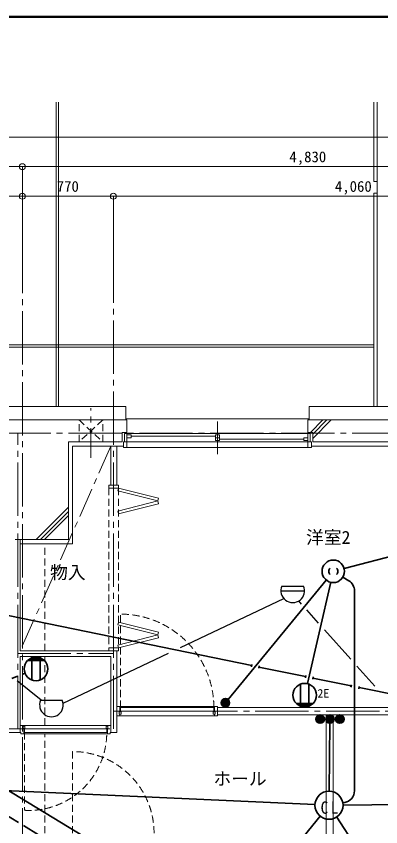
# Model space of a CAD drawing. Units: millimetres at full size, sheet at 1:50; details may follow other scales. Extents: x -9674 to 9699, y -6794 to 6791.
# Drawn here: x 1866 to 4950, y -56 to 6791 of the extents above; entities that cross this region are included whole.
import ezdxf
from ezdxf.enums import TextEntityAlignment as Align

# ---------------------------------------------------------------- set-up
doc = ezdxf.new("R2010")
doc.units = ezdxf.units.MM
doc.header["$LTSCALE"] = 50
doc.header["$PDMODE"] = 32
doc.header["$PDSIZE"] = 50
for name, pattern in [('CHAIN1', [8, 5, -1, 1, -1]), ('CHAIN2', [12, 9, -1, 1, -1]), ('DASHED1', [1.8, 1.2, -0.6]), ('DASHED3', [4, 3, -1])]:
    doc.linetypes.add(name, pattern=pattern)
for name, color, linetype, lineweight in [('0-0_図面枠', 7, 'Continuous', 9), ('1-0_芯', 134, 'CHAIN2', 9), ('1-1_躯体', 134, 'Continuous', 9), ('1-2_間仕切', 134, 'Continuous', 9), ('1-3_建具', 134, 'Continuous', 9), ('1-5_設備', 134, 'Continuous', 9), ('1-6_ﾊﾞﾙｺﾆｰ・階段', 134, 'Continuous', 9), ('1-7_その他', 134, 'DASHED1', 9), ('1-8_ハッチ', 134, 'Continuous', 9), ('1-B_寸法', 134, 'Continuous', 9), ('1-C_梁', 134, 'DASHED1', 9), ('2-0_芯', 2, 'Continuous', 35), ('2-E', 2, 'Continuous', 35), ('3-3', 1, 'Continuous', 25), ('3-E', 3, 'Continuous', 35)]:
    doc.layers.add(name, color=color, linetype=linetype, lineweight=lineweight)
doc.layers.add('1-A_文字', color=134, linetype='Continuous')
doc.styles.add('ＭＳ ゴシック', font='')
doc.styles.get('ＭＳ ゴシック').set_extended_font_data('MS Gothic')

msp = doc.modelspace()

# ---------------------------------------------------------------- linework, layer by layer
at = {"layer": '0-0_図面枠'}
for p, q in [((9697.16, 6789.66), (-9672.16, 6789.66)), ((9695.4, 6787.9), (-9670.4, 6787.9)), ((-9668.64, 6786.14), (9693.64, 6786.14)), ((9691.87, 6784.38), (-9666.87, 6784.38)), ((9690.11, 6782.61), (-9665.11, 6782.61)), ((9688.35, 6780.85), (-9663.35, 6780.85))]:
    msp.add_line(p, q, dxfattribs=at)
msp.add_lwpolyline([(9698.92, -6793.93), (9698.92, 6791.43), (-9673.92, 6791.43)], dxfattribs=at)
at = {"layer": '1-0_芯'}
for p, q in [((1917.5, -3949.49), (1917.5, 4520.51)), ((2687.5, 770.51), (2687.5, 4520.51)), ((-8492.5, 3270.51), (8517.5, 3270.51)), ((1878.5, 770.51), (1878.5, 3270.51)), ((1878.5, 1407.01), (2687.5, 1407.01)), ((2687.5, 920.51), (8517.5, 920.51)), ((-892.5, 770.51), (2687.5, 770.51))]:
    msp.add_line(p, q, dxfattribs=at)
at = {"layer": '1-1_躯体'}
for p, q in [((1132.5, 3380.51), (2802.5, 3380.51)), ((2802.5, 3275.51), (2802.5, 3380.51)), ((4332.5, 3380.51), (6807.5, 3380.51)), ((4332.5, 3275.51), (4332.5, 3380.51)), ((2760.5, 3275.51), (2802.5, 3275.51)), ((2760.5, 3195.51), (2760.5, 3275.51)), ((4374.5, 3275.51), (4332.5, 3275.51)), ((4374.5, 3195.51), (4374.5, 3275.51)), ((2307.5, 3195.51), (2760.5, 3195.51)), ((2307.5, 2370.51), (2307.5, 3195.51)), ((4374.5, 3195.51), (6357.5, 3195.51)), ((1857.5, 2370.51), (2307.5, 2370.51))]:
    msp.add_line(p, q, dxfattribs=at)
at = {"layer": '1-2_間仕切'}
for p, q in [((2666.5, 3160.51), (2666.5, 2830.51)), ((2717.5, 2830.51), (2717.5, 3160.51)), ((1899.5, 2370.51), (1899.5, 1430.51)), ((2717.5, 1430.51), (1899.5, 1430.51)), ((1899.5, 1383.51), (1899.5, 740.51)), ((2666.5, 1383.51), (1899.5, 1383.51)), ((2666.5, 1383.51), (2666.5, 740.51)), ((2717.5, 740.51), (2717.5, 1430.51)), ((5552.5, 951.51), (3567.5, 951.51)), ((5552.5, 890.51), (3567.5, 890.51)), ((1003.5, 740.51), (1887.5, 740.51)), ((1904.5, 740.51), (1848.5, 740.51)), ((2717.5, 740.51), (2661.5, 740.51))]:
    msp.add_line(p, q, dxfattribs=at)
at = {"layer": '1-3_建具'}
for p, q in [((2792.5, 3380.51), (2792.5, 3495.51)), ((4342.5, 3380.51), (4342.5, 3495.51)), ((2792.5, 3390.51), (4342.5, 3390.51)), ((3567.5, 3368.99), (3567.5, 3092.03)), ((2782.5, 3265.51), (2817.5, 3265.51)), ((2782.5, 3265.51), (2782.5, 3195.51)), ((2802.5, 3195.51), (2802.5, 3265.51)), ((2837.5, 3254.51), (2802.5, 3254.51)), ((2837.5, 3230.51), (2802.5, 3230.51)), ((4317.5, 3265.51), (2817.5, 3265.51)), ((2837.5, 3254.51), (2837.5, 3230.51)), ((3550, 3242.51), (2837.5, 3242.51)), ((3585, 3254.51), (3550, 3254.51)), ((3585, 3230.51), (3550, 3230.51)), ((3585, 3206.51), (3585, 3254.51)), ((3585, 3218.51), (4297.5, 3218.51)), ((4297.5, 3206.51), (4297.5, 3230.51)), ((4297.5, 3230.51), (4332.5, 3230.51)), ((4352.5, 3265.51), (4317.5, 3265.51)), ((4332.5, 3195.51), (4332.5, 3265.51)), ((4352.5, 3265.51), (4352.5, 3195.51)), ((2772.5, 3195.51), (2802.5, 3195.51)), ((2772.5, 3148.51), (2772.5, 3195.51)), ((2802.5, 3148.51), (2802.5, 3195.51)), ((2817.5, 3195.51), (2802.5, 3195.51)), ((4317.5, 3195.51), (2817.5, 3195.51)), ((4297.5, 3206.51), (4332.5, 3206.51)), ((4317.5, 3195.51), (4332.5, 3195.51)), ((4362.5, 3195.51), (4332.5, 3195.51)), ((4332.5, 3148.51), (4332.5, 3195.51)), ((4362.5, 3148.51), (4362.5, 3195.51)), ((2772.5, 3148.51), (2802.5, 3148.51)), ((2802.5, 3148.51), (4332.5, 3148.51)), ((4362.5, 3148.51), (4332.5, 3148.51)), ((2730, 2830.51), (2650, 2830.51)), ((2730, 2805.51), (2730, 2830.51)), ((2723.94, 2781.26), (2730, 2805.51)), ((2723.94, 2781.26), (3063.49, 2696.37)), ((3069.55, 2720.62), (2730, 2805.51)), ((2723.94, 2611.48), (3063.49, 2696.37)), ((3069.55, 2672.12), (2730, 2587.23)), ((3063.49, 2696.37), (3069.55, 2720.62)), ((3063.49, 2696.37), (3069.55, 2672.12)), ((2723.94, 2611.48), (2730, 2587.23)), ((2723.94, 1649.54), (2730, 1673.79)), ((2723.94, 1649.54), (3063.49, 1564.65)), ((3069.55, 1588.9), (2730, 1673.79)), ((3063.49, 1564.65), (3069.55, 1588.9)), ((2723.94, 1479.76), (3063.49, 1564.65)), ((3069.55, 1540.4), (2730, 1455.51)), ((3063.49, 1564.65), (3069.55, 1540.4)), ((2730, 1455.51), (2650, 1455.51)), ((2650, 1430.51), (2650, 1455.51)), ((2723.94, 1479.76), (2730, 1455.51)), ((2730, 1430.51), (2730, 1455.51)), ((2730, 1430.51), (2650, 1430.51)), ((2742.5, 915.51), (2742.5, 960.51)), ((3567.5, 960.51), (3542.5, 960.51)), ((3567.5, 960.51), (3567.5, 880.51)), ((2737.5, 915.51), (2737.5, 895.51)), ((2737.5, 915.51), (2752.5, 915.51)), ((2737.5, 895.51), (2752.5, 895.51)), ((2742.5, 895.51), (2742.5, 880.51)), ((2747.5, 950.51), (2747.5, 920.51)), ((3537.5, 950.51), (2747.5, 950.51)), ((2747.5, 920.51), (3537.5, 920.51)), ((2752.5, 915.51), (2752.5, 895.51)), ((3532.5, 915.51), (3532.5, 895.51)), ((3547.5, 915.51), (3532.5, 915.51)), ((3532.5, 895.51), (3547.5, 895.51)), ((3537.5, 920.51), (3537.5, 950.51)), ((3542.5, 895.51), (3542.5, 880.51)), ((3547.5, 895.51), (3547.5, 915.51)), ((2742.5, 880.51), (2717.5, 880.51)), ((2742.5, 880.51), (3542.5, 880.51)), ((3567.5, 880.51), (3542.5, 880.51)), ((1929.5, 800.51), (1899.5, 800.51)), ((1924.5, 795.51), (1939.5, 795.51)), ((1924.5, 775.51), (1924.5, 795.51)), ((1924.5, 775.51), (1939.5, 775.51)), ((1929.5, 800.51), (1929.5, 795.51)), ((2636.5, 800.51), (1929.5, 800.51)), ((1929.5, 775.51), (1929.5, 730.51)), ((1934.5, 740.51), (1934.5, 770.51)), ((1934.5, 770.51), (2631.5, 770.51)), ((1939.5, 775.51), (1939.5, 795.51)), ((2626.5, 775.51), (2626.5, 795.51)), ((2641.5, 795.51), (2626.5, 795.51)), ((2641.5, 775.51), (2626.5, 775.51)), ((2631.5, 740.51), (2631.5, 770.51)), ((2636.5, 800.51), (2666.5, 800.51)), ((2636.5, 800.51), (2636.5, 795.51)), ((2636.5, 775.51), (2636.5, 730.51)), ((2641.5, 775.51), (2641.5, 795.51)), ((1904.5, 740.51), (1904.5, 730.51)), ((1929.5, 730.51), (1904.5, 730.51)), ((1929.5, 730.51), (2636.5, 730.51)), ((2631.5, 740.51), (1934.5, 740.51)), ((2636.5, 730.51), (2661.5, 730.51)), ((2661.5, 740.51), (2661.5, 730.51))]:
    msp.add_line(p, q, dxfattribs=at)
at = {"layer": '1-3_建具', "linetype": 'DASHED1'}
for p, q in [((2650, 2805.51), (2650, 1455.51)), ((2730, 2805.51), (2730, 1455.51)), ((2747.5, 950.51), (2747.5, 1740.51)), ((1934.5, 740.51), (1934.5, 83.67)), ((2342.5, -109.49), (2342.5, 579.51))]:
    msp.add_line(p, q, dxfattribs=at)
at = {"layer": '1-3_建具'}
for points in [[(3585, 3206.51), (3550, 3206.51), (3550, 3254.51)], [(2730, 2805.51), (2650, 2805.51), (2650, 2830.51)], [(2742.5, 960.51), (2717.5, 960.51), (2717.5, 880.51)], [(3542.5, 915.51), (3542.5, 960.51), (2742.5, 960.51)]]:
    msp.add_lwpolyline(points, dxfattribs=at)
at = {"layer": '1-3_建具', "linetype": 'DASHED1'}
for centre, radius, start, end in [((2747.5, 950.51), 790, 0, 90), ((1973.5, 740.51), 658, 266.60206, 0), ((2342.5, -109.49), 689, 0, 90)]:
    msp.add_arc(centre, radius, start, end, dxfattribs=at)
at = {"layer": '1-5_設備'}
for p, q in [((4487.5, -569.49), (4487.5, 890.51)), ((4547.5, -569.49), (4547.5, 890.51))]:
    msp.add_line(p, q, dxfattribs=at)
at = {"layer": '1-6_ﾊﾞﾙｺﾆｰ・階段'}
for p, q in [((2203.5, 3495.51), (2203.5, 6066.13)), ((2223.5, 3495.51), (2223.5, 6066.13)), ((4889.5, 5395.51), (4889.5, 6066.13)), ((4919.5, 3495.51), (4919.5, 6066.13)), ((4919.5, 5395.51), (4889.5, 5395.51)), ((4919.5, 5295.51), (4889.5, 5295.51)), ((4889.5, 3495.51), (4889.5, 5295.51)), ((-6242.5, 4015.51), (4889.5, 4015.51)), ((-6242.5, 3995.51), (4889.5, 3995.51)), ((1142.5, 3495.51), (2792.5, 3495.51)), ((4342.5, 3495.51), (6807.5, 3495.51))]:
    msp.add_line(p, q, dxfattribs=at)
at = {"layer": '1-7_その他', "linetype": 'CHAIN1'}
for p, q in [((2497.5, 3060.51), (2497.5, 3480.51)), ((2666.5, 3160.51), (1899.5, 1430.51))]:
    msp.add_line(p, q, dxfattribs=at)
at = {"layer": '1-7_その他'}
for p, q in [((2397.5, 3195.51), (2397.5, 3380.51)), ((2397.5, 3380.51), (2597.5, 3195.51)), ((2597.5, 3380.51), (2397.5, 3195.51)), ((2597.5, 3195.51), (2597.5, 3380.51))]:
    msp.add_line(p, q, dxfattribs=at)
at = {"layer": '1-8_ハッチ'}
for p, q in [((4353.8, 3275.51), (4458.8, 3380.51)), ((4374.5, 3225.5), (4529.51, 3380.51)), ((4374.5, 3260.86), (4494.15, 3380.51)), ((2342.5, 3160.51), (2772.5, 3160.51)), ((2342.5, 2335.51), (2342.5, 3160.51)), ((4362.5, 3160.51), (6322.5, 3160.51)), ((2034.58, 2370.51), (2307.5, 2643.43)), ((2069.94, 2370.51), (2307.5, 2608.07)), ((2105.29, 2370.51), (2307.5, 2572.72)), ((1899.5, 2335.51), (2342.5, 2335.51))]:
    msp.add_line(p, q, dxfattribs=at)
at = {"layer": '1-B_寸法'}
for p, q in [((-6752.5, 5770.51), (6747.5, 5770.51)), ((-3032.5, 5520.51), (1917.5, 5520.51)), ((1917.5, 5520.51), (6747.5, 5520.51)), ((1917.5, 5520.51), (1917.5, 4520.51)), ((-892.5, 5270.51), (1917.5, 5270.51)), ((1917.5, 5270.51), (2687.5, 5270.51)), ((2687.5, 5270.51), (6747.5, 5270.51)), ((2687.5, 5270.51), (2687.5, 4520.51))]:
    msp.add_line(p, q, dxfattribs=at)
for p in [(1917.5, 5520.51), (1917.5, 5270.51), (2687.5, 5270.51)]:
    msp.add_point(p, dxfattribs=at)
at = {"layer": '1-C_梁'}
for p, q in [((2107.5, 1430.51), (2107.5, 2335.51)), ((2107.5, 800.51), (2107.5, 1383.51)), ((2107.5, -109.49), (2107.5, 730.51))]:
    msp.add_line(p, q, dxfattribs=at)
at = {"layer": '2-0_芯'}
for p, q in [((6118.05, 2510.68), (4639.63, 2126.15)), ((3657.9, 1019.71), (4487.38, 2028.85)), ((4328.35, 1153.41), (4526.3, 2009.68)), ((4678.45, 2023.26), (4629.01, 2053.12)), ((4726.75, 1937.66), (4726.75, 248.29)), ((1998.18, 1371.83), (1998.18, 1184.44)), ((2008.86, 1375.15), (2057.5, 1375.15)), ((2068.18, 1371.83), (2068.18, 1184.44)), ((1961.77, 1348.15), (2104.6, 1348.15)), ((1964.84, 1351.16), (2101.52, 1351.16)), ((1971.87, 1357.15), (2094.49, 1357.15)), ((1980.5, 1363.16), (2085.86, 1363.16)), ((1991.72, 1369.16), (2074.65, 1369.16)), ((4270.82, 962.26), (4270.82, 1149.65)), ((4340.82, 962.26), (4340.82, 1149.65)), ((3671.04, 991.89), (3599.03, 991.89)), ((3669.74, 1001.49), (3600.33, 1001.49)), ((3669.74, 982.29), (3600.33, 982.29)), ((3665.49, 1011.09), (3604.57, 1011.09)), ((3665.49, 972.69), (3604.57, 972.69)), ((3656.64, 1020.7), (3613.43, 1020.7)), ((3656.64, 963.08), (3613.43, 963.08)), ((4377.23, 985.94), (4234.4, 985.94)), ((4374.16, 982.94), (4237.48, 982.94)), ((4367.13, 976.94), (4244.51, 976.94)), ((4358.5, 970.94), (4253.14, 970.94)), ((4347.28, 964.94), (4264.35, 964.94)), ((4330.14, 958.94), (4281.5, 958.94)), ((4436.17, 890.29), (4436.17, 818.27)), ((4519.52, 890.29), (4519.52, 818.27)), ((4602.87, 890.29), (4602.87, 818.27)), ((4407.36, 875.89), (4407.36, 832.68)), ((4416.97, 884.74), (4416.97, 823.82)), ((4426.57, 888.98), (4426.57, 819.58)), ((4445.77, 888.98), (4445.77, 819.58)), ((4455.37, 884.74), (4455.37, 823.82)), ((4464.98, 875.89), (4464.98, 832.68)), ((4490.71, 875.89), (4490.71, 832.68)), ((4500.32, 884.74), (4500.32, 823.82)), ((4509.92, 888.98), (4509.92, 819.58)), ((4529.12, 888.98), (4529.12, 819.58)), ((4538.72, 884.74), (4538.72, 823.82)), ((4548.32, 875.89), (4548.32, 832.68)), ((4574.06, 875.89), (4574.06, 832.68)), ((4583.66, 884.74), (4583.66, 823.82)), ((4593.27, 888.98), (4593.27, 819.58)), ((4612.47, 888.98), (4612.47, 819.58)), ((4622.07, 884.74), (4622.07, 823.82)), ((4631.67, 875.89), (4631.67, 832.68)), ((4519.52, 818.27), (4512.67, 244.82)), ((4392.6, 131.46), (730.41, 298.2)), ((4644.34, 149.85), (4628.17, 146.96)), ((4630.01, 127.4), (5927.58, 142.03)), ((4095.98, -384.69), (4436.32, 33.9)), ((4872.05, -425.45), (4576.27, 26.67))]:
    msp.add_line(p, q, dxfattribs=at)
at = {"layer": '2-0_芯', "linetype": 'CHAIN1'}
msp.add_line((1177.69, 941.48), (1940.11, 1241.51), dxfattribs=at)
at = {"layer": '2-0_芯'}
for centre, radius in [((2033.18, 1278.14), 100.02), ((4305.82, 1055.96), 100.02), ((3635.03, 991.89), 36.01), ((4436.17, 854.28), 36.01), ((4519.52, 854.28), 36.01), ((4602.87, 854.28), 36.01)]:
    msp.add_circle(centre, radius, dxfattribs=at)
for centre, start, end in [((4626.75, 1937.66), 360, 58.86802), ((4626.75, 248.29), 280.13443, 0)]:
    msp.add_arc(centre, 100, start, end, dxfattribs=at)
at = {"layer": '2-E'}
for centre, radius in [((4547.7, 2102.24), 95), ((4511.25, 126.06), 118.77)]:
    msp.add_circle(centre, radius, dxfattribs=at)
for centre, start, end in [((4547.77, 2102.24), 134.60828, 225.39175), ((4547.62, 2102.24), 314.60828, 45.39175)]:
    msp.add_arc(centre, 38.07, start, end, dxfattribs=at)
at = {"layer": '3-3'}
for p, q in [((4104.7, 1937.85), (4304.74, 1937.85)), ((4113.03, 1977.86), (4296.4, 1977.86)), ((3256.57, 1459.68), (4129.27, 1872.18)), ((4278.73, 1825.25), (4255.2, 1851.51)), ((4422.27, 1665.07), (4322.68, 1776.21)), ((4696.03, 1359.56), (4472.64, 1608.85)), ((2262.42, 989.78), (3154.46, 1411.42)), ((4898.72, 1133.37), (4748.03, 1301.54)), ((2076.95, 1013.17), (1873.57, 1177.18)), ((2072.09, 1013.17), (2255.46, 1013.17))]:
    msp.add_line(p, q, dxfattribs=at)
for centre in [(4204.72, 1937.86), (2163.78, 973.17)]:
    msp.add_arc(centre, 100.03, 156.4305, 23.56947, dxfattribs=at)
at = {"layer": '3-E'}
for p, q in [((-1461.18, 2229.75), (2507.34, -179.44)), ((3857.3, 1306.52), (1114.75, 1867.74)), ((3855.29, 1296.72), (3859.3, 1316.31)), ((3917, 1284.09), (3921.01, 1303.69)), ((3919, 1293.89), (4313.77, 1213.1)), ((4311.77, 1203.31), (4315.78, 1222.9)), ((4373.64, 1190.65), (4377.65, 1210.24)), ((4375.64, 1200.44), (4698.3, 1134.42)), ((4696.29, 1124.62), (4700.3, 1144.21)), ((4763.29, 1110.91), (4767.3, 1130.5)), ((5402.27, 990.36), (4765.3, 1120.71))]:
    msp.add_line(p, q, dxfattribs=at)
at = {"layer": '3-E', "linetype": 'DASHED3'}
msp.add_line((6330.95, -2714.55), (1444.01, 247.15), dxfattribs=at)

# ---------------------------------------------------------------- texts
at = {"layer": '1-A_文字', "style": 'ＭＳ ゴシック'}
for s, p in [('洋室2', (4317.6, 2301.33)), ('物入', (2152.21, 2005.08)), ('ホール', (3533.92, 262.47))]:
    msp.add_text(s, height=110, dxfattribs=at).set_placement(p, align=Align.BOTTOM_LEFT)
at = {"layer": '1-B_寸法', "style": 'ＭＳ ゴシック'}
for s, p in [('4,830', (4176.25, 5530.51)), ('770', (2208.75, 5280.51)), ('4,060', (4561.25, 5280.51))]:
    msp.add_text(s, height=91.64, dxfattribs=at).set_placement(p, align=Align.BOTTOM_LEFT)
at = {"layer": '2-0_芯', "color": 7, "style": 'ＭＳ ゴシック'}
msp.add_text('2E', height=73.31, dxfattribs=at).set_placement((4413.63, 1012.78), align=Align.BOTTOM_LEFT)
at = {"layer": '2-E', "color": 7, "insert": (4440.17, 52.46), "char_height": 104.5, "attachment_point": 7, "style": 'ＭＳ ゴシック'}
msp.add_mtext('\\T1.36;\\W0.9;CL', dxfattribs=at)

doc.saveas('drawing.dxf')
